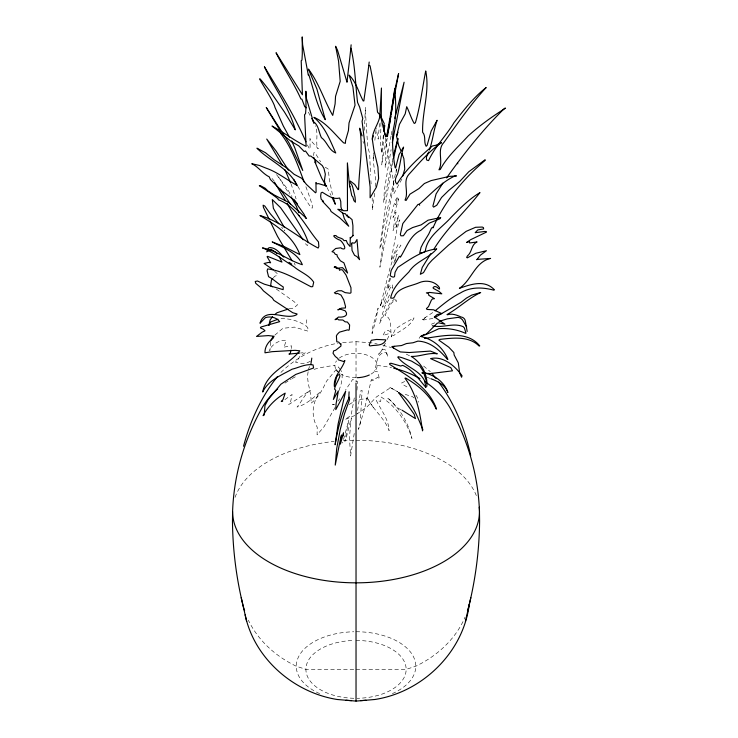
<?xml version="1.0" encoding="UTF-8"?>
<svg xmlns="http://www.w3.org/2000/svg" width="738" height="738" viewBox="0 0 738 738"><rect width="100%" height="100%" fill="white"/><g stroke="black" fill="none" stroke-linecap="round" stroke-linejoin="round"><path stroke-width="0.55" stroke-dasharray="3.69 2.77" d="M375.208 186.594C376.777 175.22 372.118 164.122 373.566 152.794M365.375 107.278L364.406 130.506M380.946 122.748L380.55 142.729L381.555 153.246L383.446 134.251M419.119 338.438L419.701 336.952M383.769 135.534L381.758 164.952L386.491 137.462M379.553 123.486L378.17 139.122L376.039 128.172M270.523 341.934L270.016 350.412L269.149 350.384C272.35 344.139 279.149 339.904 286.233 340.255L284.545 345.67L283.207 346.657L284.287 347.063L291.565 345.827L291.27 349.019M375.993 130.229L374.581 142.674M308.133 371.74C305.947 382.533 312.156 392.598 310.873 403.308C318.235 398.05 322.82 389.138 326.547 381.14L338.336 366.906L340.273 369.627M373.151 158.615L373.557 154.528M313.613 155.644L313.936 152.563L314.886 152.563L320.615 161.806M274.85 335.117L282.885 328.309L294.416 327.109L308.161 331.205L307.764 327.681L306.03 325.91L306.787 319.757M385.43 343.087L381.251 351.14L380.476 352.192L379.627 352.072L378.631 354.369L382.404 349.72L384.968 349.692L386.066 350.578L387.736 356.694L386.371 352.699L384.055 352.257C375.928 355.246 377.219 363.908 374.618 370.356L374.803 371.315L377.072 371.491L378.225 372.902L379.341 379.277L377.69 377.266L373.529 380.088L371.242 379.95L364.683 408.252L358.511 429.341L360.236 422.8L362.1 390.457L360.679 390.872L357.026 413.797M374.664 193.301L372.358 210.109L372.192 197.959M354.24 433.427L350.578 455.992L349.443 437.403L351.343 417.8L346.362 437.293L344.895 441.407L348.65 420.559L343.105 441.112M339.093 390.448L341.233 383.659L342.109 377.874L342.211 372.349L340.919 370.531M391.066 135.94L385.19 167.572L385.522 150.986L387.33 137.148M395.937 227.645L398.686 215.173L393.059 230.487L396.02 212.009L393.031 217.516L398.557 199.408L398.704 198.697L395.476 204.887L397.828 196.539L395.605 199.989L392.939 207.978L385.697 238.116L379.904 267.211L384.544 234.14L393.954 183.328M396.057 172.72L396.841 167.766L396.703 168.43M356.952 390.153L357.653 381.703L352.635 379.415L345.467 390.208M392.957 158.319L383.686 202.498L384.378 189.906L391.094 149.657M391.241 134.851L392.09 130.395M393.003 161.659L386.998 194.528L379.738 249.001L381.325 244.592L382.515 232.774L385.356 218.19L396.518 168.947M354.305 397.883L351.094 415.337L345.006 419.516L354.821 415.512M381.352 302.312L380.43 305.615L389.932 268.3L393.003 258.881L396.186 251.603L400.946 245.357L398.649 244.167L397.81 244.97L391.002 260.754L396.961 229.278L399.867 219.878L396.02 227.203M390.577 278.088L387.478 289.508L388.668 286.953L390.799 284.868L392.229 284.591L392.948 288.973M284.831 229.952L284.647 230.708L284.167 230.108M295.228 265.136L294.268 263.134M395.014 261.086L397.044 254.223L393.603 263.826M389.692 278.152L383.465 299.628L380.485 305.421M342.515 443.031L342.838 442.154M308.309 369.535L309.591 366.472M307.866 244.684L307.488 245.505L306.242 244.712L304.01 241.317M389.544 294.932L384.95 304.157L382.533 307.183L387.588 292.986L391.269 286.049L392.219 287.931M389.83 387.302L397.874 391.887L389.83 387.302L389.175 388.594L376.352 397.007L366.731 407.191L356.657 414.23M387.21 339.462L389.037 335.725L388.548 333.742L382.819 335.569L385.467 330.892L388.04 330.375L390.024 331.491L391.749 335.43L391.62 336.934C389.646 330.006 392.948 319.406 385.633 315.44L385.171 315.56L385.439 314.471L391.398 303.143L395.005 300.338L396.61 301.482L395.393 298.761M401.214 409.719C394.793 407.579 392.441 400.771 387.173 397.727C399.775 407.976 408.345 422.68 411.942 438.473C406.998 421.961 395.66 405.946 381.002 396.97L380.725 401.481L376.269 400.3C380.974 410.06 388.714 419.23 389.101 430.697C384.59 417.976 373.068 409.719 367.081 397.773L366.574 398.723L356.657 399.728M401.887 179.048L393.76 193.928L393.788 183.633L392.136 172.913L388.087 155.644L385.605 137.619M335.043 407.524L324.056 426.693L317.091 434.848L317.211 427.164C310.763 416.324 312.248 402.256 319.775 392.348C312.875 398.188 306.058 404.636 297.073 407.053C301.777 401.666 304.213 394.655 310.301 390.328L289.831 403.926L288.696 404.313L290.44 402.607L292.1 394.443L284.554 399.867M380.605 305.015L380.9 305.2M337.976 401.094L339.775 398.741M389.018 299.711L384.83 306.325L379.563 323.521L389.692 303.558L394.609 298.89M273.401 277.774L274.702 276.243L276.796 275.542L277.626 273.992L274.573 271.15M425.42 317.497L423.704 319.213L422.201 319.526L433.603 311.989M280.892 372.45C296.491 357.183 316.537 346.722 338.124 343.225M349.231 404.535L355.734 400.328M310.375 361.214C305.836 363.935 300.255 363.899 295.403 362.044L297.211 360.79L300.209 355.808L305.624 352.589L300.707 352.976M434.737 322.838L429.608 324.941L430.116 325.55M404.719 381.564L401.73 382.801L402.385 384.267L408.372 387.718M365.328 110.239L367.745 146.908L369.664 153.605L370.531 175.164M289.204 308.798L293.77 308.05L297.497 304.803L293.927 301.528L276.113 288.918M432.874 318.493L423.833 319.951L422.394 319.406M373.529 380.088L371.242 379.95M342.598 342.709L356.03 341.685L372.81 342.958L377.284 344.028M353.751 669.366L305.91 669.366L296.279 666.23A112.997 92.268 0 0 1 248.337 620.123M356.03 669.366L406.149 669.366L415.771 666.23A112.997 92.268 0 0 0 465.088 617.079M422.809 319.167L423.704 319.213L423.833 319.951M281.04 318.668C289.886 318.419 298.715 320.929 306.03 325.91M334.784 404.479L332.441 404.23L334.609 404.738M382.865 345.366L391.546 347.598M405.245 394.406L412.551 396.703L414.046 398.003M426.859 377.219L429.885 378.345M406.26 354.111L410.319 356.186M325.246 167.175L328.299 169.177L329.296 179.362L332.939 196.806M423.594 366.039L430.337 371.694M281.621 227.203L282.811 228.623M272.018 178.421L274.647 181.668M297.755 186.216C311.593 209.952 318.641 220.358 305.643 186.114M373.29 407.459L367.081 397.773M278.678 177.129L289.342 194.177M276.519 174.592L285.883 186.926L291.98 196.336M415.928 395.171L417.44 397.634L418.335 402.21M310.061 115.451L307.248 109.907M327.054 187.6L331.03 195.422M307.359 144.952L309.637 149.03L310.108 148.679L309.978 138.532L310.698 140.478L318.272 148.772L317.156 147.508C315.882 140.248 318.438 132.748 315.237 125.746M291.058 183.863L296.104 198.928M363.068 141.373L363.493 143.292M370.845 180.653L371.131 183.919M356.03 341.685L356.03 382.072M339.268 358.096A21.125 12.195 0 0 1 369.959 356.353A21.125 12.195 0 0 1 370.965 374.148M356.03 377.718A21.125 12.195 0 0 1 341.094 374.148M340.153 373.566A21.125 12.195 0 0 1 337.736 371.62M335.624 368.677A21.125 12.195 0 0 1 336.51 360.854M235.062 497.366A123.44 71.263 0 0 1 334.185 441.416M343.373 440.669A123.44 71.263 0 0 1 353.742 440.309M356.03 440.291A123.44 71.263 0 0 1 476.997 497.366M356.03 631.737A59.741 34.492 0 0 1 412.597 655.141A59.741 34.492 0 0 1 392.395 693.6M319.655 693.6A59.741 34.492 0 0 1 299.111 655.75A59.741 34.492 0 0 1 353.806 631.765M356.03 640.436A50.119 28.939 0 0 1 406.14 669.052A50.119 28.939 0 0 1 357.109 698.296M353.853 698.277A50.119 28.939 0 0 1 305.91 669.366A50.119 28.939 0 0 1 353.853 640.464M377.155 365.522A90.719 74.077 0 0 1 391.537 367.709M284.988 383.114A90.719 74.077 0 0 1 291.178 379.129M292.091 378.594A90.719 74.077 0 0 1 297.765 375.587M314.065 369.351A90.719 74.077 0 0 1 334.904 365.522M372.072 332.875L372.072 333.659L375.882 320.098L378.114 308.097L372.81 326.777L372.072 332.875M392.773 334.72L392.764 335.624L393.797 335.458C400.854 330.034 410.31 326.62 414.036 317.894L402.044 324.48L395.365 329.139L392.773 334.72"/><path stroke-width="1.11" d="M277.691 388.871A90.719 74.077 0 0 0 261.566 408.723A328.576 268.281 0 0 0 232.59 511.563L232.47 521.222A551.341 450.171 0 0 0 242.811 604.56A112.997 92.268 0 0 0 244.619 610.88M350.993 48.182C355.07 65.627 355.439 84.436 357.561 102.425L359.646 107.121L362.782 118.495L362.081 121.3L370.135 187.028L370.107 197.793L376.389 187.157L378.622 178.458L377.921 167L373.935 150.248L372.284 139.076C372.635 130.054 379.323 123.283 380.135 114.427L384.627 132.96L385.937 136.512L386.804 136.502C390.863 120.884 392.155 104.473 394.802 88.523C395.752 101.77 396.749 115.331 393.492 128.347C391.638 141.539 392.81 154.685 395.125 167.591L395.596 168.006L399.037 154.685L403.594 147.083C400.799 155.921 400.31 165.478 397.422 174.426C395.854 177.24 393.797 181.603 397.016 184.085C405.716 169.214 419.378 157.369 432.413 145.976L435.688 145.312L441.518 142.646C429.027 151.189 419.11 163.181 408.926 174.343C402.367 181.465 409.203 192.028 405.033 200.026L406.066 200.478L409.977 194.159L419.018 188.559L424.378 183.531L431.093 180.598L449.626 176.354L456.471 175.995L455.743 175.57C441.324 182.037 430.872 194.242 419.239 204.288L417.994 204.417L402.819 223.549L400.337 234.398L400.928 235.828L403.363 235.763L407.072 230.56L412.579 227.572L421.186 224.85L428.077 220.182L440.734 217.562L439.885 218.771L429.221 223.153L420.78 230.348C409.996 235.394 406.315 247.811 400.411 257.193L400.162 256.317L399.249 256.52L391.186 270.357L390.181 275.394L391.205 276.455L393.169 277.147L394.507 276.713L395.07 272.322L397.736 267.414C409.599 259.573 422.025 250.505 436.342 249.02L436.73 248.817C429.165 258.162 415.595 261.39 408.935 271.907C401.62 279.527 392.607 287.285 390.651 298.051L393.096 298.226L394.396 297.036C397.939 287.248 411.038 286.381 419.405 282.599C426.167 279.757 435.217 281.224 439.414 287.589L439.544 289.065L438.473 288.586A5.48 3.164 60 0 0 433.695 287.008L433.012 287.857L433.676 288.558L438.861 291.316L441.794 293.835L429.599 292.423L426.37 292.875L428.63 293.752L428.741 295.255L434.488 298.687L432.459 298.918L431.361 300.181L428.529 306.593L426.435 308.613L426.97 309.434L433.538 309.785L441.721 313.576L437.053 314.554L434.267 317.183M400.863 150.469L398.714 145.626L396.574 136.189L399.442 124.39L405.199 113.892L406.73 106.724C409.498 112.185 411.094 118.283 414.239 123.467L415.365 122.812C420.374 105.977 422.302 88.191 425.715 70.949C429.959 91.595 422.035 111.613 422.616 132.222C426.241 136.281 423.437 141.964 426.13 146.262L427.071 145.46L431.195 130.977L437.099 120.294C433.713 129.879 432.791 140.266 429.433 149.971M343.373 435.854L343.484 432.828L340.412 444.138L341.519 434.986L340.642 438.104L335.246 465.106L336.703 448.621L340.292 429.313L344.526 413.677L349.581 399.599L349.443 397.173C341.786 411.822 337.829 428.483 335.126 444.756L338.115 423.963L345.661 391.232L335.781 409.618L336.094 403.824L338.364 390.919L333.382 399.433L335.79 390.513L335.329 389.904C332.349 389.396 339.784 378.954 339.95 375.531L339.388 374.507L337.663 375.291L336.463 377.441L334.36 386.361C333.355 375.928 342.229 369.517 344.886 360.559L343.677 361.537L338.299 359.812L337.875 358.511L335.347 356.546L333.032 353.262L333.65 350.836L335.596 350.31L340.938 346.085L340.974 343.677L340.283 344L338.76 342.109L336.796 341.777L336.399 335.947L337.238 334.415L339.434 332.155L347.441 329.895L348.88 330.246L349.332 329.323L349.618 324.969L347.377 322.036L345.126 321.823L342.856 320.015L338.742 319.905L337.238 318.742L335.061 319.702L338.484 317.054C342.487 317.561 349.627 316.159 345.19 310.846L340.043 309.01L337.829 309.859L341.399 308.161L345.402 307.977L345.532 306.473L343.751 299.886L341.048 295.108L337.414 293.346L336.113 293.816L334.351 292.774L337.81 290.837L341.556 290.717L345.126 292.626L350.116 293.254L350.984 292.709L350.974 287.728L346.011 274.997L342.395 269.914L340.753 269.628L339.526 270.32L339.093 268.595L336.565 268.531L334.923 266.861L334.176 267.202L335.827 266.584L336.593 267.59L338.428 268.115L342.506 267.645L347.598 273.042L343.908 262.829L340.449 260.855L337.321 256.52L336.989 254.739L335.292 254.306L333.954 252.331L332.026 251.695L335.753 248.475L340.864 247.802L341.648 248.558C348.585 251.234 342.266 241.132 339.766 240.007C337.829 239.915 329.978 234.536 335.919 235.588C337.875 238.512 342.321 237.304 344.056 240.671L346.233 240.487L347.524 243.522L350.126 246.52L350.255 237.368L350.513 238.06L353.299 235.321L352.893 235.69L352.921 225.643L352.063 219.647L348.834 216.815L348.318 217.59L347.284 214.952L346.915 216.059L345.375 213.734L343.216 213.476L337.783 209.278L342.063 209.823L343.751 210.745L347.469 210.653L347.395 162.886L349.627 186.834L349.766 185.755L351.795 195.764L352.709 196.668L353.926 200.653L355.43 202.203L355.061 197.286L352.801 187.48L352.026 185.127L349.794 182.065L350.264 181.022L354.766 184.491L358.105 189.684L358.622 189.251C359.019 168.891 363.4 148.486 359.674 128.209L362.081 135.884M351.122 44.815C350.015 57.287 348.299 69.806 347.008 82.25L337.487 50.083L335.606 46.273L338.548 60.986L340.2 81.346L335.55 96.291L335.098 103.91L332.746 115.423C324.102 100.451 319 83.025 308.41 69.086L316.906 89.04L325.283 119.676C316.584 105.802 313.779 89.547 308.659 74.335L308.29 75.064L302.635 44.769L302.211 36.9L302.303 53.865L301.971 60.064L301.196 60.737L302.414 94.768L276.049 52.73C283.743 68.486 293.779 82.97 300.91 98.966L301.907 99.16L304.711 106.641L306.113 107.849M348.797 397.902L349.083 391.832M369.184 62.029C367.709 74.972 365.541 87.97 363.862 100.885L363.207 100.977C358.594 92.379 356.242 81.992 349.102 75.082L352.912 86.927L355.043 105.147L349.028 122.923L348.437 130.543L345.596 140.469L345.393 143.32L343.585 142.831C334.397 133.873 326.039 122.342 313.908 117.333C324.914 126.558 330.034 140.229 335.744 152.987C328.604 150.091 327.238 141.816 321.371 137.609C318.917 132.563 318.715 125.977 314.222 122.157L313.742 123.135L306.436 98.44L305.883 91.235L306.002 107.379L305.569 113.56L304.563 114.787L306.141 146.382C294.259 140.515 283.558 132.351 272.027 126.041L291.169 141.392L298.752 145.856L304.194 151.53L305.486 150.958L309.121 155.995L310.938 156.105L322.321 165.626L323.982 168.532L325.338 174.186L324.434 180.45L325.227 185.69L326.666 186.068L318.521 183.614L316.87 183.827L315.938 182.517L316.104 192.111L315.486 192.803L306.335 184.325L301.768 178.319L294.13 174.325L287.617 168.587L274.121 159.74L265.477 152.729L256.944 148.172C268.447 160.238 289.204 168.421 296.907 185.275C286.529 179.731 277.451 172.065 266.086 168.163L259.232 165.395L251.769 163.735C258.568 166.853 262.534 173.642 269.241 176.852L270.412 179.528L281.418 190.579L293.604 199.546L304.019 214.195L306.03 218.503L306.593 218.448L288.659 202.378L274.305 195.026L267.857 190.874L265.154 188.236L260.449 185.708L259.342 185.745C265.569 189.814 272.322 194.306 278.171 198.863L278.18 199.694C297.359 206.548 305.883 227.599 318.475 241.898L318.862 246.483L318.133 248.042C298.364 237.83 281.75 221.778 259.961 215.524C276.132 225.293 292.801 235.929 299.877 254.61L284.757 246.879L272.184 241.916C282.94 247.507 297.552 252.719 302.349 264.721C288.466 260.44 276.907 250.662 262.46 247.903C273.863 252.285 283.447 260.293 293.816 266.593C300.209 272.165 308.788 274.757 313.696 282.147L312.709 286.612L311.095 286.787C297.248 279.748 283.281 270.8 267.617 268.927L267.119 270.855L268.567 276.685C273.983 279.471 278.171 283.964 283.272 286.944L283.143 289.647L264.352 284.185L257.479 281.003L255.247 281.464L255.717 283.309L260.597 287.414L263.448 290.864L272.35 298.014L273.844 300.338L292.774 312.737L297.027 313.945L296.842 314.582C285.707 321.196 265.246 305.449 259.988 323.281L265.376 317.672C270.191 315.993 276.685 317.405 279.674 321.648L260.975 327.008L260.449 327.672L260.92 328.207L263.392 329.231L265.007 330.827L262.258 332.091L256.529 336.436L268.401 335.578L274.066 336.279L272.986 338.382A18.229 14.382 -24.9 0 0 264.988 352.81L272.11 351.675L295.163 350.338L299.785 350.781C288.558 365.319 266.51 372.136 262.691 391.998C268.198 380.328 281.464 375.107 292.091 369.194C298.964 367.598 305.864 363.566 313.069 364.923L313.576 367.994L295.79 374.415L280.874 384.23L268.235 399.498L264.96 405.549L264.213 415.024L263.097 415.651C268.032 406.195 275.938 398.391 285.2 393.133L283.023 399.572L281.289 401.518L282.691 401.094M381.269 118.154L381.435 88.025L379.766 116.576M384.129 131.659L384.664 125.451L384.055 129.851M310.827 364.535L311.805 358.087M392.312 142.711L404.101 82.222L394.775 118.311M390.817 116.309L387.505 136.106M391.186 114.058L394.415 95.968M386.694 136.336L395.264 87.896L398.603 73.56L394.83 93.698M393.649 158.273L398.003 138.818M291.021 350.098L290.274 353.354L288.936 354.092L299.683 353.032M245.136 614.846C254.223 658.48 293.715 692.613 337.183 699.486L356.03 701.1L374.876 699.486C422.21 692.253 463.224 652.512 469.239 604.56A551.341 450.171 0 0 0 479.589 521.222L479.469 511.563A328.576 268.281 0 0 0 450.484 408.723A90.719 74.077 0 0 0 424.47 381.352M470.826 597.697L465.383 621.479M393.668 154.998L397.874 138.578M243.522 446.278C250.164 421.214 261.077 397.081 277.304 376.731M402.754 176.05L404.765 169.057L403.87 158.633L401.989 153.532M372.284 139.076L373.373 135.829M396.574 136.189L397.985 132.259M428.667 152.037L426.481 156.89L426.426 159.242L426.868 160.146L428.584 160.598C434.94 146.65 446.158 135.746 454.036 122.609C463.888 110.063 473.584 97.388 486.176 87.536C470.54 104.464 457.422 123.624 443.999 142.342C436.453 150.054 443.722 161.225 438.953 169.814L440.291 169.463C447.062 156.539 458.492 146.594 468.243 135.903C479.682 125.46 492.449 116.41 505.53 108.163L504.589 108.302C482.947 129.519 464.054 153.421 446.601 177.886M270.597 340.947L273.125 336.611M442.818 183.172L436.084 193.946L432.874 206.179L433.64 207.101L436.795 205.21L441.592 197.452L448.722 190.45L459.857 181.373L468.787 171.742L485.161 159.722L485.17 160.386C463.224 178.891 444.544 201.474 432.975 227.913L432.652 227.249L431.472 228.134L428.769 234.001L423.059 243.383L421.029 247.424L419.738 252.996L423.594 252.424L425.337 250.994C427.219 236.234 442.09 227.673 451.176 217.267C460.014 208.3 469.11 199.094 479.977 192.59C465.235 211.741 446.794 228.107 434.036 248.964M430.771 253.678L422.237 267.442L420.337 274.287L423.511 272.617L428.335 264.296L431.979 260.246L448.667 244.998L457.56 237.894L466.204 231.317L475.613 227.286L482.255 227.055L483.455 227.627L483.611 228.937L477.781 229.933L475.171 232.691L484.977 231.428L486.526 231.806L486.001 232.332L470.752 239.629L466.564 242.488L469.497 241.621L469.636 242.977L477.08 241.935C471.195 244.444 472.135 252.341 467.394 255.957L466.656 257.479L467.348 257.857L475.844 253.254L486.443 250.726L480.392 255.164L476.794 259.776M272.617 316.602L270.117 319.886L268.835 325.384L270.671 321.971L277.94 319.222M272.756 278.54L271.455 280.08L270.606 285.772L272.442 286.814M435.088 310.818C443.104 304.37 451.158 297.451 460.392 292.986C470.484 286.667 482.726 287.183 493.676 290.135L494.432 289.868C484.829 279.416 471.305 284.185 459.405 288.327C471.674 280.191 474.995 261.75 490.604 258.429L477.071 259.416M274.73 314.582L276.962 312.774L288.217 309.056M394.581 346.362L393.253 347.109L392.081 346.519L401.509 345.55L406.444 343.557L413.04 342.755L417.911 341.113C430.383 341.583 439.691 350.282 447.32 359.231L447.892 359.406C443.169 347.699 433.344 339.305 420.835 336.5L423.972 334.545L426.084 334.314L437.034 323.392L438.418 322.764L444.94 324.176L434.488 316.98M434.7 317.635L461.029 302.312L466.444 298.097L471.748 295.108L480.669 292.506C468.473 298.281 458.695 308.014 446.979 314.609L447.505 314.757C451.988 313.161 456.914 315.089 460.992 316.953A7.039 5.553 -24.9 0 1 465.309 320.938L467.172 331.454M420.771 336.334C427.136 334.351 433.04 331.427 438.861 328.678C447.92 328.013 457.117 329.563 465.42 333.262L465.973 333.189L464.423 328.004L463.15 326.648C453.123 322.34 442.597 328.382 432.357 325.781M439.036 321.381L447.385 318.834L458.169 317.368L460.337 317.967L462.412 319.739L466.693 327.008M424.498 338.41C441.914 336.15 466.923 329.757 479.728 345.882L479.165 346.085C468.842 335.735 453.021 337.912 439.83 339.406L438.87 340.144L448.75 347.164L453.842 352.524L454.156 354.996L458.298 362.875L459.654 372.921L461.582 377.229L462.025 375.753C455.134 366.03 443.114 355.596 430.586 358.622L450.78 367.616L452.468 370.836L430.743 373.529L423.326 373.253M423.64 372.856L421.868 372.755L422.357 373.234M424.516 372.911C434.894 375.31 444.35 382.035 447.892 392.459C445.328 385.079 437.791 381.251 430.9 378.723M369.009 65.341L370.061 65.802C373.151 81.115 375.67 96.623 377.524 112.231L380.208 115.156L384.277 123.661L383.373 126.871L385.448 136.493M402.062 410.208L415.476 418.621L414.166 414.23L398.566 392.533C411.352 400.162 417.256 416.204 422.856 429.571L422.514 430.854C419.913 412.404 416.509 393.612 404.968 378.234L405.706 378.05C418.363 385.439 430.134 395.227 436.103 408.953L436.536 409.083C429.11 387.579 407.763 375.854 389.71 364.443L389.738 363.483L390.983 363.253L400.734 366.02L402.699 365.365C412.551 369.673 419.073 379.59 425.909 387.432L424.71 381.066C419.369 369.581 405.208 366.971 397.8 357.174L398.225 356.703L401.776 357.607L411.546 361.113L419.885 366.131L423.16 371.196L426.463 381.408M392.238 346.519L393.354 347.958L400.328 351.934L409.313 352.533L430.374 351.085L437.265 353.797C428.492 352.377 419.987 356.675 411.232 356.445C421.333 362.506 427.874 374.295 426.832 386.343M289.019 262.294L291.778 264.186M273.244 269.813L264.075 263.494L268.503 262.424L270.634 262.783L267.11 256.704L267.516 256.326L281.962 262.091L279.278 256.972M392.561 346.519L393.354 347.958M297.571 204.223L294.397 199.952M283.789 257.119C279.85 253.097 276.113 247.774 269.914 247.571L268.457 248.079L266.75 251.833L270.92 249.241L275.735 252.258L276.925 253.844M457.339 163.199L457.883 163.818M431.878 373.308L436.057 378.539M278.789 223.688L270.126 213.568L264.813 206.059L263.088 205.182L263.448 207.396L269.056 219.121M298.586 215.284L299.471 215.847M284.112 227.119L273.383 208.282L272.294 199.583L280.541 207.655L303.17 239.804M290.643 204.398L280.366 189.122M438.649 382.155C454.894 403.612 464.857 429.304 470.696 455.42M297.183 185.386L293.715 179.325M287.165 203.254C293.89 216.502 303.752 228.439 308.299 242.627M285.468 200.681L274.573 182.351M291.15 197.083L296.206 205.967L298.89 212.812M292.082 260.726L284.868 248.78M283.724 246.852L277.451 236.243L269.951 220.994M288.475 170.229L276.132 151.115L266.722 139.048L282.58 165.57M311.75 118.348L314.093 122.96M291.63 140.903L294.73 147.72L302.755 170.46L288.909 142.738L266.252 107.499L279.619 129.667L280.809 133.55C291.861 147.803 297.884 165.192 304.139 181.935M325.956 185.653L321.685 178.098L314.886 161.843L315.818 162.913L313.807 157.397M289.444 137.157L283.309 125.986L274.933 107.268C273.171 98.578 243.761 57.158 271.464 93.2L284.434 111.992L295.274 129.851C289.241 107.324 273.494 86.77 264.398 66.724C279.241 91.161 294.582 115.598 305.919 141.844M331.98 197.378L335.338 204.242L333.281 197.867M419.239 204.288L419.654 205.265M290.643 182.904L284.933 169.74M341.86 210.182L340.938 207.009L340.762 201.511L339.637 198.033C333.106 199.777 327.524 195.367 322.285 192.231L321.058 192.95L320.643 196.133L321.141 199.186L323.493 201.428L322.285 201.096L330.227 209.546L331.085 211.52L339.462 217.59L348.751 226.234L344.323 218.66L342.469 212.304M241.225 597.697L246.667 621.479M356.03 383.16L356.03 701.1M479.239 507.2A123.44 71.263 0 0 1 359.812 582.799A123.44 71.263 0 0 1 232.59 511.563M366.048 700.233A59.741 34.492 0 0 1 360.476 700.63M351.574 700.63A59.741 34.492 0 0 1 346.011 700.233M469.239 604.56A112.997 92.268 0 0 1 467.44 610.88M369.323 374.996A21.125 12.195 0 0 1 357.127 377.699M337.736 371.62A21.125 12.195 0 0 1 336.51 370.19M393.705 368.207A90.719 74.077 0 0 1 419.968 378.594M369.351 344.535L369.341 345.476L370.144 345.928C375.439 344.701 381.869 346.343 385.393 341.021L385.78 339.849L376.518 339.452L371.352 340.264L369.351 344.535M351.703 243.983L352.054 250.468L354.554 255.33L356.934 256.593L359.572 259.665L358.317 255.2L356.989 239.518L355.181 242.534L354.157 243.171L352.054 242.765L351.703 243.983"/></g></svg>
